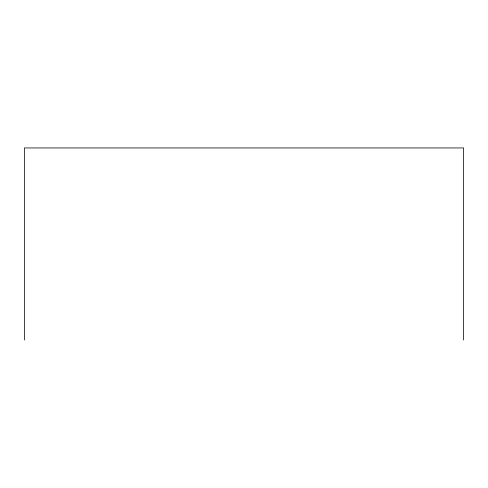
<?xml version="1.0" encoding="UTF-8"?>
<svg xmlns="http://www.w3.org/2000/svg" width="488" height="488" viewBox="0 0 488 488"><rect width="100%" height="100%" fill="white"/><g stroke="black" fill="none" stroke-linecap="round" stroke-linejoin="round"><path stroke-width="0.73" d="M463.6 340.051L463.6 147.949L24.4 147.949L24.4 340.051"/></g></svg>
